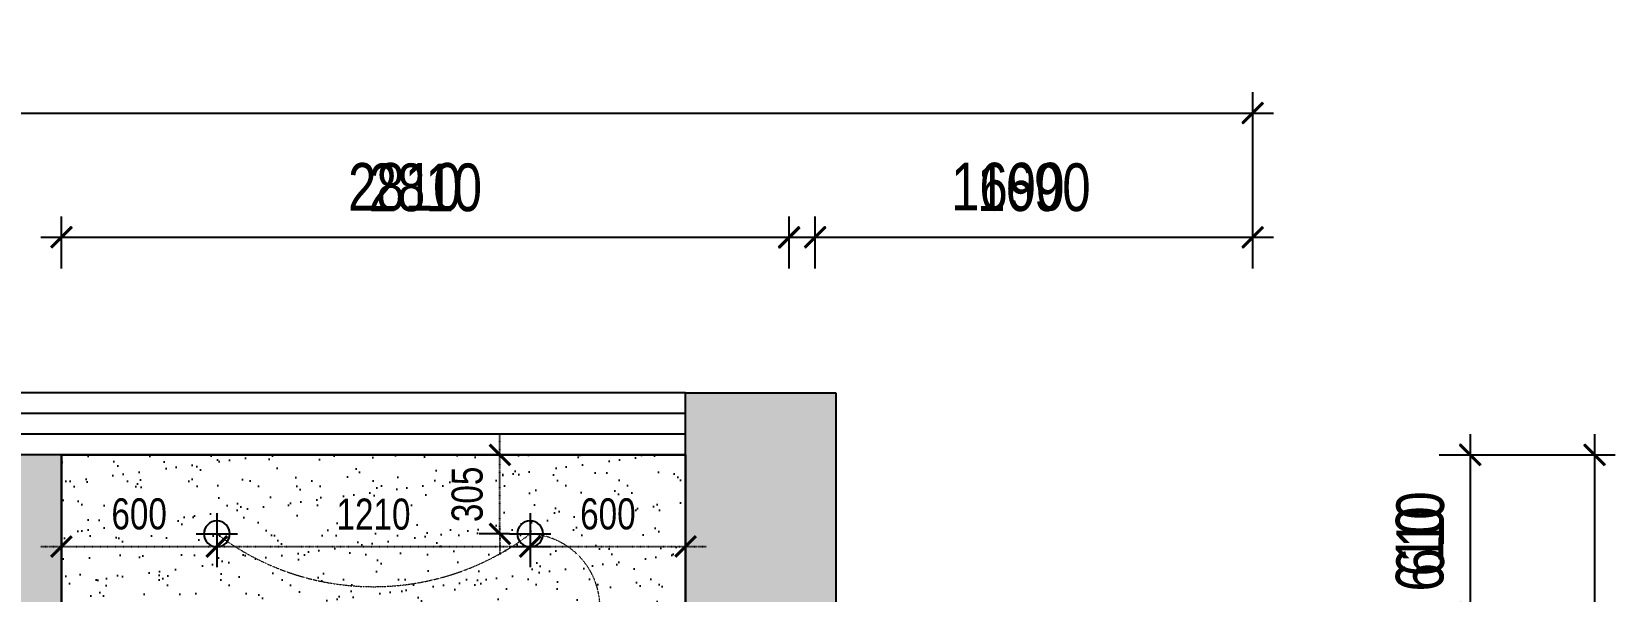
# Model space of a CAD drawing. Header units: millimetres. Extents: x -23568 to 99064, y -162914 to -58422.
# Drawn here: x 27922 to 34037, y -151013 to -148852 of the extents above; entities that cross this region are included whole.
import ezdxf

# ---------------------------------------------------------------- set-up
doc = ezdxf.new("R2010")
doc.units = ezdxf.units.MM
doc.header["$LTSCALE"] = 0.01
doc.linetypes.add('ACAD_ISO03W100', pattern=[30, 12, -18])
for name, color, linetype in [('09-天花灯具', 53, 'Continuous'), ('FC-【地面材质】', 250, 'Continuous'), ('layer 1', 7, 'Continuous'), ('RC-Dim【灯具尺寸】', 2, 'Continuous'), ('RC-FIN【天花造型】', 30, 'Continuous'), ('布局图框', 1, 'Continuous')]:
    doc.layers.add(name, color=color, linetype=linetype)
doc.layers.add('X▲【平面开关】', color=31, linetype='Continuous', lineweight=0)
doc.styles.add('DIM_FONT', font='SIMPLEX.shx', dxfattribs={"width": 0.8})
doc.styles.add('英文字体', font='stylu.ttf', dxfattribs={"width": 0.8})
doc.dimstyles.new('t-60', dxfattribs={"dimscale": 80, "dimtxt": 2.3, "dimasz": 1, "dimexe": 1, "dimexo": 1, "dimgap": 0.5, "dimtad": 0, "dimdec": 0, "dimrnd": 5, "dimzin": 0, "dimdsep": 46, "dimtxsty": '英文字体', "dimblk": 'ARCHTICK', "dimcen": 0.09, "dimdle": 1, "dimclrd": 8, "dimclre": 8, "dimclrt": 2, "dimadec": 0, "dimazin": 0, "dimtfac": 1, "dimtdec": 0, "dimtix": 1, "dimtmove": 2, "dimatfit": 2, "dimldrblk": 'DOT', "dimfxl": 0, "dimtvp": 1, "dimtolj": 1, "dimtzin": 0, "dimarcsym": 0})

# ---------------------------------------------------------------- blocks, each defined once
blk = doc.blocks.new('_ArchTick')
at = {"color": 0, "linetype": 'ByBlock', "const_width": 0.15}
blk.add_lwpolyline([(-0.5, -0.5), (0.5, 0.5)], dxfattribs=at)
blk = doc.blocks.new('*D511')
at = {"color": 8, "lineweight": -2, "transparency": 16777216}
for p, q in [((28037.5, -149766.2), (28037.5, -149566.2)), ((30847.5, -149766.2), (30847.5, -149566.2)), ((27957.5, -149646.2), (30927.5, -149646.2))]:
    blk.add_line(p, q, dxfattribs=at)
at = {"layer": 'Defpoints', "color": 0, "transparency": 16777216}
for p in [(30847.5, -149646.2), (28037.5, -149846.2), (30847.5, -149846.2)]:
    blk.add_point(p, dxfattribs=at)
at = {"color": 8, "lineweight": -2, "transparency": 16777216, "xscale": 80, "yscale": 80, "zscale": 80, "rotation": 180}
blk.add_blockref('_ArchTick', (28037.5, -149646.2), dxfattribs=at)
at = {"color": 8, "lineweight": -2, "transparency": 16777216, "xscale": 80, "yscale": 80, "zscale": 80}
blk.add_blockref('_ArchTick', (30847.5, -149646.2), dxfattribs=at)
at = {"color": 2, "transparency": 16777216, "insert": (29442.5, -149454.5), "char_height": 184, "attachment_point": 5, "style": '英文字体'}
blk.add_mtext('\\A1;2810', dxfattribs=at)
blk = doc.blocks.new('_DOT')
at = {"color": 0, "linetype": 'ByBlock'}
blk.add_line((-0.5, 0), (-1, 0), dxfattribs=at)
at = {"color": 0, "linetype": 'ByBlock', "const_width": 0.5}
blk.add_lwpolyline([(-0.25, 0, 1), (0.25, 0, 1)], format="xyb", close=True, dxfattribs=at)
blk = doc.blocks.new('*D512')
at = {"color": 8, "lineweight": -2, "transparency": 16777216}
for p, q in [((30947.5, -149766.2), (30947.5, -149566.2)), ((32637.5, -149766.2), (32637.5, -149566.2)), ((30867.5, -149646.2), (32717.5, -149646.2))]:
    blk.add_line(p, q, dxfattribs=at)
at = {"layer": 'Defpoints', "color": 0, "transparency": 16777216}
for p in [(32637.5, -149646.2), (30947.5, -149846.2), (32637.5, -149846.2)]:
    blk.add_point(p, dxfattribs=at)
at = {"color": 8, "lineweight": -2, "transparency": 16777216, "xscale": 80, "yscale": 80, "zscale": 80, "rotation": 180}
blk.add_blockref('_ArchTick', (30947.5, -149646.2), dxfattribs=at)
at = {"color": 8, "lineweight": -2, "transparency": 16777216, "xscale": 80, "yscale": 80, "zscale": 80}
blk.add_blockref('_ArchTick', (32637.5, -149646.2), dxfattribs=at)
at = {"color": 2, "transparency": 16777216, "insert": (31792.5, -149453.9), "char_height": 184, "attachment_point": 5, "style": '英文字体'}
blk.add_mtext('\\A1;1690', dxfattribs=at)
blk = doc.blocks.new('*D513')
at = {"color": 8, "lineweight": -2, "transparency": 16777216}
for p, q in [((33477.5, -150406.2), (33477.5, -151176.2)), ((33357.5, -150486.2), (33557.5, -150486.2)), ((33357.5, -151096.2), (33557.5, -151096.2))]:
    blk.add_line(p, q, dxfattribs=at)
at = {"layer": 'Defpoints', "color": 0, "transparency": 16777216}
for p in [(33277.5, -150486.2), (33277.5, -151096.2), (33477.5, -151096.2)]:
    blk.add_point(p, dxfattribs=at)
at = {"color": 8, "lineweight": -2, "transparency": 16777216, "xscale": 80, "yscale": 80, "zscale": 80}
for p, rotation in [((33477.5, -150486.2), 90), ((33477.5, -151096.2), 270)]:
    blk.add_blockref('_ArchTick', p, dxfattribs=dict(at, rotation=rotation))
at = {"color": 2, "transparency": 16777216, "insert": (33285.3, -150791.2), "char_height": 184, "attachment_point": 5, "rotation": 90, "style": '英文字体'}
blk.add_mtext('\\A1;610', dxfattribs=at)
blk = doc.blocks.new('*D527')
at = {"color": 8, "lineweight": -2, "transparency": 16777216}
for p, q in [((19787.5, -149566.2), (19787.5, -149086.2)), ((32637.5, -149566.2), (32637.5, -149086.2)), ((19707.5, -149166.2), (32717.5, -149166.2))]:
    blk.add_line(p, q, dxfattribs=at)
at = {"layer": 'Defpoints', "color": 0, "transparency": 16777216}
for p in [(32637.5, -149166.2), (19787.5, -149646.2), (32637.5, -149646.2)]:
    blk.add_point(p, dxfattribs=at)
at = {"color": 8, "lineweight": -2, "transparency": 16777216, "xscale": 80, "yscale": 80, "zscale": 80, "rotation": 180}
blk.add_blockref('_ArchTick', (19787.5, -149166.2), dxfattribs=at)
at = {"color": 8, "lineweight": -2, "transparency": 16777216, "xscale": 80, "yscale": 80, "zscale": 80}
blk.add_blockref('_ArchTick', (32637.5, -149166.2), dxfattribs=at)
at = {"color": 2, "transparency": 16777216, "insert": (26212.5, -148972.9), "char_height": 184, "attachment_point": 5, "style": '英文字体'}
blk.add_mtext('\\A1;12850', dxfattribs=at)
blk = doc.blocks.new('*D528')
at = {"color": 8, "lineweight": -2, "transparency": 16777216}
for p, q in [((33957.5, -150406.2), (33957.5, -158756.2)), ((33557.5, -150486.2), (34037.5, -150486.2)), ((33557.5, -158676.2), (34037.5, -158676.2))]:
    blk.add_line(p, q, dxfattribs=at)
at = {"layer": 'Defpoints', "color": 0, "transparency": 16777216}
for p in [(33477.5, -150486.2), (33477.5, -158676.2), (33957.5, -158676.2)]:
    blk.add_point(p, dxfattribs=at)
at = {"color": 8, "lineweight": -2, "transparency": 16777216, "xscale": 80, "yscale": 80, "zscale": 80}
for p, rotation in [((33957.5, -150486.2), 90), ((33957.5, -158676.2), 270)]:
    blk.add_blockref('_ArchTick', p, dxfattribs=dict(at, rotation=rotation))
at = {"color": 2, "transparency": 16777216, "insert": (33765.8, -154581.2), "char_height": 184, "attachment_point": 5, "rotation": 90, "style": '英文字体'}
blk.add_mtext('\\A1;8190', dxfattribs=at)
blk = doc.blocks.new('ADFADAW')
at = {"layer": 'Defpoints'}
h = blk.add_hatch(color=251, dxfattribs=at)
h.dxf.hatch_style = 1
h.paths.add_polyline_path([(22067.5, -166462.6), (21407.5, -166462.6), (21407.5, -171702.6), (21627.5, -171702.6), (21697.5, -171702.6), (21697.5, -167912.6), (22067.5, -167912.6)])
h.paths.add_polyline_path([(27427.5, -167912.6), (27687.5, -167912.6), (27687.5, -170562.6), (28037.5, -170562.6), (28037.5, -167312.6), (28037.5, -166702.6), (27427.5, -166702.6)])
h.paths.add_polyline_path([(30847.5, -167312.6), (30847.5, -169162.6), (31027.5, -169162.6), (31027.5, -166462.6), (30447.5, -166462.6), (30447.5, -166702.6), (30447.5, -167312.6)])
h.paths.add_polyline_path([(32877.5, -171702.6), (32877.5, -168722.6), (32477.5, -168722.6), (32477.5, -168962.6), (32637.5, -168962.6), (32637.5, -171462.6), (29557.5, -171462.6), (29557.5, -174282.6), (29797.5, -174282.6), (29797.5, -171702.6)])
h.paths.add_polyline_path([(28037.5, -172742.6), (27687.5, -172742.6), (27687.5, -175132.6), (28037.5, -175132.6)])
h.paths.add_polyline_path([(19547.5, -175182.6), (20787.5, -175182.6), (20787.5, -174942.6), (19787.5, -174942.6), (19787.5, -171702.6), (19787.5, -171462.6), (19547.5, -171462.6)])
at = {"layer": 'Defpoints', "color": 251, "linetype": 'ByBlock'}
for p, q in [((32597.5, -165422.6), (32677.5, -165342.6)), ((28077.5, -165822.6), (27997.5, -165902.6)), ((30807.5, -165902.6), (30887.5, -165822.6)), ((30987.5, -165822.6), (30907.5, -165902.6)), ((32597.5, -165902.6), (32677.5, -165822.6)), ((33517.5, -166742.6), (33437.5, -166662.6)), ((33997.5, -166742.6), (33917.5, -166662.6))]:
    blk.add_line(p, q, dxfattribs=at)
at = {"layer": 'Defpoints', "color": 251}
for p, q in [((32637.5, -165782.6), (32637.5, -165302.6)), ((19707.5, -165382.6), (32717.5, -165382.6)), ((28037.5, -165982.6), (28037.5, -165782.6)), ((30847.5, -165982.6), (30847.5, -165782.6)), ((30947.5, -165982.6), (30947.5, -165782.6)), ((32637.5, -165982.6), (32637.5, -165782.6)), ((27957.5, -165862.6), (30927.5, -165862.6)), ((30867.5, -165862.6), (32717.5, -165862.6)), ((30447.5, -166462.6), (22067.5, -166462.6)), ((30447.5, -166702.6), (30447.5, -166462.6)), ((30447.5, -166462.6), (31027.5, -166462.6)), ((31027.5, -166462.6), (31027.5, -169162.6)), ((30447.5, -166542.6), (22067.5, -166542.6)), ((30447.5, -166622.6), (22067.5, -166622.6)), ((33477.5, -166622.6), (33477.5, -167392.6)), ((33957.5, -166622.6), (33957.5, -174972.6)), ((28037.5, -166702.6), (27427.5, -166702.6)), ((30447.5, -166702.6), (28037.5, -166702.6)), ((28037.5, -166702.6), (28037.5, -167312.6)), ((30447.5, -167312.6), (30447.5, -166702.6)), ((33357.5, -166702.6), (33557.5, -166702.6)), ((33557.5, -166702.6), (34037.5, -166702.6))]:
    blk.add_line(p, q, dxfattribs=at)
at = {"layer": 'Defpoints', "color": 251, "style": '英文字体', "width": 0.8}
for s, p in [('2810', (29144.1, -165759.7)), ('1690', (31472.5, -165758.9))]:
    blk.add_text(s, height=184, dxfattribs=at).set_placement(p)
blk.add_text('610', height=184, rotation=90, dxfattribs=at).set_placement((33373.8, -167230))
at = {"layer": 'Defpoints', "color": 251, "linetype": 'ByBlock', "style": 'DIM_FONT', "width": 0.8, "flags": 9}
for tag, p, rotation in [('XSIZE', (30947.5, -169789.4), 90), ('YSIZE', (30947.5, -169789.4), 90), ('XSIZE', (28643.3, -174042.6), 180), ('YSIZE', (28643.3, -174042.6), 180)]:
    blk.add_attdef(tag, p, '', height=0.457, rotation=rotation, dxfattribs=at)
blk = doc.blocks.new('A$C6FCF0001')
at = {"color": 8}
for p, q in [((0, 64.2), (0, -64)), ((64, 0), (-64, 0))]:
    blk.add_line(p, q, dxfattribs=at)
blk.add_circle((0, 0), 40)
blk = doc.blocks.new('*D645')
at = {"layer": 'Defpoints', "color": 0, "lineweight": 100, "transparency": 16777216}
for p in [(28037.5, -150725.9), (28637.5, -150791.3), (28637.5, -150840.1)]:
    blk.add_point(p, dxfattribs=at)
at = {"layer": 'RC-Dim【灯具尺寸】', "color": 8, "linetype": 'ACAD_ISO03W100', "lineweight": -2, "transparency": 16777216}
blk.add_line((27957.5, -150840.1), (28717.5, -150840.1), dxfattribs=at)
at = {"layer": 'RC-Dim【灯具尺寸】', "color": 8, "lineweight": -2, "transparency": 16777216}
for p, q in [((28037.5, -150805.9), (28037.5, -150920.1)), ((28637.5, -150840.1), (28637.5, -150920.1))]:
    blk.add_line(p, q, dxfattribs=at)
at = {"layer": 'RC-Dim【灯具尺寸】', "color": 8, "lineweight": -2, "transparency": 16777216, "xscale": 80, "yscale": 80, "zscale": 80, "rotation": 180}
blk.add_blockref('_ArchTick', (28037.5, -150840.1), dxfattribs=at)
at = {"layer": 'RC-Dim【灯具尺寸】', "color": 8, "lineweight": -2, "transparency": 16777216, "xscale": 80, "yscale": 80, "zscale": 80}
blk.add_blockref('_ArchTick', (28637.5, -150840.1), dxfattribs=at)
at = {"layer": 'RC-Dim【灯具尺寸】', "color": 2, "transparency": 16777216, "insert": (28337.5, -150714.8), "char_height": 120, "attachment_point": 5, "style": '英文字体'}
blk.add_mtext('\\A1;600', dxfattribs=at)
blk = doc.blocks.new('*D646')
at = {"layer": 'Defpoints', "color": 0, "transparency": 16777216}
for p in [(28637.5, -150791.2), (29847.5, -150791.3), (29847.5, -150840.1)]:
    blk.add_point(p, dxfattribs=at)
at = {"layer": 'RC-Dim【灯具尺寸】', "color": 8, "linetype": 'ACAD_ISO03W100', "lineweight": -2, "transparency": 16777216}
blk.add_line((28557.5, -150840.1), (29927.5, -150840.1), dxfattribs=at)
at = {"layer": 'RC-Dim【灯具尺寸】', "color": 8, "lineweight": -2, "transparency": 16777216}
for p, q in [((28637.5, -150840.1), (28637.5, -150920.1)), ((29847.5, -150840.1), (29847.5, -150920.1))]:
    blk.add_line(p, q, dxfattribs=at)
at = {"layer": 'RC-Dim【灯具尺寸】', "color": 8, "lineweight": -2, "transparency": 16777216, "xscale": 80, "yscale": 80, "zscale": 80, "rotation": 180}
blk.add_blockref('_ArchTick', (28637.5, -150840.1), dxfattribs=at)
at = {"layer": 'RC-Dim【灯具尺寸】', "color": 8, "lineweight": -2, "transparency": 16777216, "xscale": 80, "yscale": 80, "zscale": 80}
blk.add_blockref('_ArchTick', (29847.5, -150840.1), dxfattribs=at)
at = {"layer": 'RC-Dim【灯具尺寸】', "color": 2, "transparency": 16777216, "insert": (29242.5, -150715.8), "char_height": 120, "attachment_point": 5, "style": '英文字体'}
blk.add_mtext('\\A1;1210', dxfattribs=at)
blk = doc.blocks.new('*D647')
at = {"layer": 'Defpoints', "color": 0, "transparency": 16777216}
for p in [(29847.5, -150791.3), (30447.5, -150791.2), (30447.5, -150840.1)]:
    blk.add_point(p, dxfattribs=at)
at = {"layer": 'RC-Dim【灯具尺寸】', "color": 8, "linetype": 'ACAD_ISO03W100', "lineweight": -2, "transparency": 16777216}
blk.add_line((29767.5, -150840.1), (30527.5, -150840.1), dxfattribs=at)
at = {"layer": 'RC-Dim【灯具尺寸】', "color": 8, "lineweight": -2, "transparency": 16777216}
for p, q in [((29847.5, -150840.1), (29847.5, -150920.1)), ((30447.5, -150840.1), (30447.5, -150920.1))]:
    blk.add_line(p, q, dxfattribs=at)
at = {"layer": 'RC-Dim【灯具尺寸】', "color": 8, "lineweight": -2, "transparency": 16777216, "xscale": 80, "yscale": 80, "zscale": 80, "rotation": 180}
blk.add_blockref('_ArchTick', (29847.5, -150840.1), dxfattribs=at)
at = {"layer": 'RC-Dim【灯具尺寸】', "color": 8, "lineweight": -2, "transparency": 16777216, "xscale": 80, "yscale": 80, "zscale": 80}
blk.add_blockref('_ArchTick', (30447.5, -150840.1), dxfattribs=at)
at = {"layer": 'RC-Dim【灯具尺寸】', "color": 2, "transparency": 16777216, "insert": (30147.5, -150714.8), "char_height": 120, "attachment_point": 5, "style": '英文字体'}
blk.add_mtext('\\A1;600', dxfattribs=at)
blk = doc.blocks.new('*D648')
at = {"layer": 'Defpoints', "color": 0, "lineweight": 100, "transparency": 16777216}
for p in [(29730.7, -150486.2), (29847.5, -150486.2), (29847.5, -150791.3)]:
    blk.add_point(p, dxfattribs=at)
at = {"layer": 'RC-Dim【灯具尺寸】', "color": 8, "linetype": 'ACAD_ISO03W100', "lineweight": -2, "transparency": 16777216}
for p, q in [((29730.7, -150486.2), (29730.7, -150406.2)), ((29730.7, -150791.3), (29730.7, -150486.2)), ((29730.7, -150791.3), (29730.7, -150871.3))]:
    blk.add_line(p, q, dxfattribs=at)
at = {"layer": 'RC-Dim【灯具尺寸】', "color": 8, "lineweight": -2, "transparency": 16777216}
for p, q in [((29767.5, -150486.2), (29650.7, -150486.2)), ((29767.5, -150791.3), (29650.7, -150791.3))]:
    blk.add_line(p, q, dxfattribs=at)
at = {"layer": 'RC-Dim【灯具尺寸】', "color": 8, "lineweight": -2, "transparency": 16777216, "xscale": 80, "yscale": 80, "zscale": 80}
for p, rotation in [((29730.7, -150486.2), 270), ((29730.7, -150791.3), 90)]:
    blk.add_blockref('_ArchTick', p, dxfattribs=dict(at, rotation=rotation))
at = {"layer": 'RC-Dim【灯具尺寸】', "color": 2, "transparency": 16777216, "insert": (29604.6, -150638.7), "char_height": 120, "attachment_point": 5, "rotation": 90, "style": '英文字体'}
blk.add_mtext('\\A1;305', dxfattribs=at)
blk = doc.blocks.new('SAEFSEFSF')
at = {"layer": 'layer 1'}
h = blk.add_hatch(color=251, dxfattribs=at)
h.dxf.hatch_style = 1
h.paths.add_polyline_path([(22067.5, -166651.7), (21407.5, -166651.7), (21407.5, -171891.7), (21627.5, -171891.7), (21697.5, -171891.7), (21697.5, -168101.7), (22067.5, -168101.7)])
h.paths.add_polyline_path([(27427.5, -168101.7), (27687.5, -168101.7), (27687.5, -170751.7), (28037.5, -170751.7), (28037.5, -167501.7), (28037.5, -166891.7), (27427.5, -166891.7)])
h.paths.add_polyline_path([(30847.5, -167501.7), (30847.5, -169351.7), (31027.5, -169351.7), (31027.5, -166651.7), (30447.5, -166651.7), (30447.5, -166891.7), (30447.5, -167501.7)])
h.paths.add_polyline_path([(32877.5, -171891.7), (32877.5, -168911.7), (32477.5, -168911.7), (32477.5, -169151.7), (32637.5, -169151.7), (32637.5, -171651.7), (29557.5, -171651.7), (29557.5, -174471.7), (29797.5, -174471.7), (29797.5, -171891.7)])
h.paths.add_polyline_path([(28037.5, -172931.7), (27687.5, -172931.7), (27687.5, -175321.7), (28037.5, -175321.7)])
h.paths.add_polyline_path([(19547.5, -175371.7), (20787.5, -175371.7), (20787.5, -175131.7), (19787.5, -175131.7), (19787.5, -171891.7), (19787.5, -171651.7), (19547.5, -171651.7)])
at = {"layer": 'layer 1', "color": 251, "linetype": 'ByBlock'}
for p, q in [((32597.5, -165611.7), (32677.5, -165531.7)), ((28077.5, -166011.7), (27997.5, -166091.7)), ((30807.5, -166091.7), (30887.5, -166011.7)), ((30987.5, -166011.7), (30907.5, -166091.7)), ((32597.5, -166091.7), (32677.5, -166011.7)), ((33517.5, -166931.7), (33437.5, -166851.7)), ((33997.5, -166931.7), (33917.5, -166851.7))]:
    blk.add_line(p, q, dxfattribs=at)
at = {"layer": 'layer 1', "color": 251}
for p, q in [((32637.5, -165971.7), (32637.5, -165491.7)), ((19707.5, -165571.7), (32717.5, -165571.7)), ((28037.5, -166171.7), (28037.5, -165971.7)), ((30847.5, -166171.7), (30847.5, -165971.7)), ((30947.5, -166171.7), (30947.5, -165971.7)), ((32637.5, -166171.7), (32637.5, -165971.7)), ((27957.5, -166051.7), (30927.5, -166051.7)), ((30867.5, -166051.7), (32717.5, -166051.7)), ((30447.5, -166651.7), (22067.5, -166651.7)), ((30447.5, -166891.7), (30447.5, -166651.7)), ((30447.5, -166651.7), (31027.5, -166651.7)), ((31027.5, -166651.7), (31027.5, -169351.7)), ((30447.5, -166731.7), (22067.5, -166731.7)), ((30447.5, -166811.7), (22067.5, -166811.7)), ((33477.5, -166811.7), (33477.5, -167581.7)), ((33957.5, -166811.7), (33957.5, -175161.7)), ((28037.5, -166891.7), (27427.5, -166891.7)), ((30447.5, -166891.7), (28037.5, -166891.7)), ((28037.5, -166891.7), (28037.5, -167501.7)), ((30447.5, -167501.7), (30447.5, -166891.7)), ((33357.5, -166891.7), (33557.5, -166891.7)), ((33557.5, -166891.7), (34037.5, -166891.7))]:
    blk.add_line(p, q, dxfattribs=at)
at = {"layer": 'layer 1', "color": 251, "linetype": 'ACAD_ISO03W100', "lineweight": 100, "style": '英文字体', "width": 0.8}
for s, p in [('2810', (29144.1, -165948.9)), ('1690', (31472.5, -165948.1))]:
    blk.add_text(s, height=184, dxfattribs=at).set_placement(p)
blk.add_text('610', height=184, rotation=90, dxfattribs=at).set_placement((33373.8, -167419.2))
at = {"layer": 'layer 1', "color": 251, "linetype": 'ByBlock', "style": 'DIM_FONT', "width": 0.8, "flags": 9}
for tag, p, rotation in [('XSIZE', (30947.5, -169978.6), 90), ('YSIZE', (30947.5, -169978.6), 90), ('XSIZE', (28643.3, -174231.7), 180), ('YSIZE', (28643.3, -174231.7), 180)]:
    blk.add_attdef(tag, p, '', height=0.457, rotation=rotation, dxfattribs=at)

msp = doc.modelspace()

# ---------------------------------------------------------------- hatches: boundary and pattern name
h = msp.add_hatch(color=8)
h.dxf.hatch_style = 1
h.paths.add_polyline_path([(22067.5, -150246.2), (21407.5, -150246.2), (21407.5, -155486.2), (21627.5, -155486.2), (21697.5, -155486.2), (21697.5, -151696.2), (22067.5, -151696.2)])
h.paths.add_polyline_path([(27427.5, -151696.2), (27687.5, -151696.2), (27687.5, -154346.2), (28037.5, -154346.2), (28037.5, -151096.2), (28037.5, -150486.2), (27427.5, -150486.2)])
h.paths.add_polyline_path([(30847.5, -151096.2), (30847.5, -152946.2), (31027.5, -152946.2), (31027.5, -150246.2), (30447.5, -150246.2), (30447.5, -150486.2), (30447.5, -151096.2)])
h.paths.add_polyline_path([(32877.5, -155486.2), (32877.5, -152506.2), (32477.5, -152506.2), (32477.5, -152746.2), (32637.5, -152746.2), (32637.5, -155246.2), (29557.5, -155246.2), (29557.5, -158066.2), (29797.5, -158066.2), (29797.5, -155486.2)])
h.paths.add_polyline_path([(28037.5, -156526.2), (27687.5, -156526.2), (27687.5, -158916.2), (28037.5, -158916.2)])
h.paths.add_polyline_path([(19547.5, -158966.2), (20787.5, -158966.2), (20787.5, -158726.2), (19787.5, -158726.2), (19787.5, -155486.2), (19787.5, -155246.2), (19547.5, -155246.2)])
at = {"layer": 'FC-【地面材质】'}
h = msp.add_hatch(dxfattribs=at)
h.set_pattern_fill('AR-SAND', color=8, scale=3, double=1)
h.paths.add_polyline_path([(30447.5, -151096.2), (30447.5, -150486.2), (28037.5, -150486.2), (28037.5, -151096.2)])

# ---------------------------------------------------------------- linework, layer by layer
at = {"color": 215}
for p, q in [((30447.5, -150246.2), (22067.5, -150246.2)), ((30447.5, -150486.2), (28037.5, -150486.2))]:
    msp.add_line(p, q, dxfattribs=at)
for p, q in [((30447.5, -150486.2), (30447.5, -150246.2)), ((30447.5, -150246.2), (31027.5, -150246.2)), ((31027.5, -150246.2), (31027.5, -152946.2)), ((28037.5, -150486.2), (27427.5, -150486.2)), ((28037.5, -150486.2), (28037.5, -151096.2)), ((30447.5, -151096.2), (30447.5, -150486.2))]:
    msp.add_line(p, q)
at = {"color": 8}
for p, q in [((30447.5, -150326.2), (22067.5, -150326.2)), ((30447.5, -150406.2), (22067.5, -150406.2))]:
    msp.add_line(p, q, dxfattribs=at)
at = {"layer": 'RC-FIN【天花造型】'}
for p, q in [((28037.5, -151096.2), (28037.5, -150486.2)), ((28037.5, -150486.2), (30447.5, -150486.2)), ((30447.5, -150486.2), (30447.5, -151096.2))]:
    msp.add_line(p, q, dxfattribs=at)
at = {"layer": 'X▲【平面开关】', "linetype": 'ACAD_ISO03W100', "ltscale": 3}
for centre, radius, start, end in [((29242.5, -149995.6), 999.5, 232.75112, 307.24888), ((29831.7, -151075.8), 285.1, 329.47778, 86.82868)]:
    msp.add_arc(centre, radius, start, end, dxfattribs=at)
at = {"layer": '布局图框'}
msp.add_lwpolyline([(28037.5, -150486.2), (30447.5, -150486.2), (30447.5, -151096.2), (30847.5, -151096.2), (30847.5, -155246.2), (27807.5, -155246.2), (27807.5, -154346.2), (28037.5, -154346.2), (28037.5, -150486.2)], dxfattribs=at)

# ---------------------------------------------------------------- block references
at = {"layer": '09-天花灯具', "xscale": -1.249999999999958, "yscale": 1.250000000568389, "zscale": 1.250000000313732}
for p in [(28637.5, -150791.3), (29847.5, -150791.3)]:
    msp.add_blockref('A$C6FCF0001', p, dxfattribs=at)
at = {"layer": 'layer 1', "linetype": 'ACAD_ISO03W100', "lineweight": 100}
msp.add_blockref('SAEFSEFSF', (0, 16405.5), dxfattribs=at)
at = {"layer": 'RC-FIN【天花造型】'}
msp.add_blockref('ADFADAW', (0, 16216.4), dxfattribs=at)

# ---------------------------------------------------------------- dimensions: what is measured, and where the dimension line sits
for base, p1, p2, picture, middle in [((32637.5, -149166.2), (19787.5, -149646.2), (32637.5, -149646.2), '*D527', (26212.5, -148972.9)), ((30847.5, -149646.2), (28037.5, -149846.2), (30847.5, -149846.2), '*D511', (29442.5, -149454.5)), ((32637.5, -149646.2), (30947.5, -149846.2), (32637.5, -149846.2), '*D512', (31792.5, -149453.9))]:
    dim = msp.add_linear_dim(base=base, p1=p1, p2=p2, dimstyle='t-60')
    dim.commit()
    dim.dimension.update_dxf_attribs({"geometry": picture, "text_midpoint": middle})
for base, p1, p2, picture, middle in [((33477.5, -151096.2), (33277.5, -150486.2), (33277.5, -151096.2), '*D513', (33285.3, -150791.2)), ((33957.5, -158676.2), (33477.5, -150486.2), (33477.5, -158676.2), '*D528', (33765.8, -154581.2))]:
    dim = msp.add_linear_dim(base=base, p1=p1, p2=p2, angle=90, dimstyle='t-60')
    dim.commit()
    dim.dimension.update_dxf_attribs({"geometry": picture, "text_midpoint": middle})
at = {"layer": 'RC-Dim【灯具尺寸】'}
dim = msp.add_linear_dim(base=(29730.7, -150486.2), p1=(29847.5, -150791.3), p2=(29847.5, -150486.2), angle=90, dimstyle='t-60', override={"dimtxt": 1.5, "dimzin": 8, "dimfxl": 6, "dimfxlon": 1}, dxfattribs=at)
dim.commit()
dim.dimension.update_dxf_attribs({"geometry": '*D648', "text_midpoint": (29604.6, -150638.7)})
for base, p1, p2, picture, middle in [((28637.5, -150840.1), (28037.5, -150725.9), (28637.5, -150791.3), '*D645', (28337.5, -150714.8)), ((29847.5, -150840.1), (28637.5, -150791.2), (29847.5, -150791.3), '*D646', (29242.5, -150715.8)), ((30447.5, -150840.1), (29847.5, -150791.3), (30447.5, -150791.2), '*D647', (30147.5, -150714.8))]:
    dim = msp.add_linear_dim(base=base, p1=p1, p2=p2, dimstyle='t-60', override={"dimtxt": 1.5, "dimzin": 8, "dimfxl": 6, "dimfxlon": 1}, dxfattribs=at)
    dim.commit()
    dim.dimension.update_dxf_attribs({"geometry": picture, "text_midpoint": middle})

doc.saveas('drawing.dxf')
